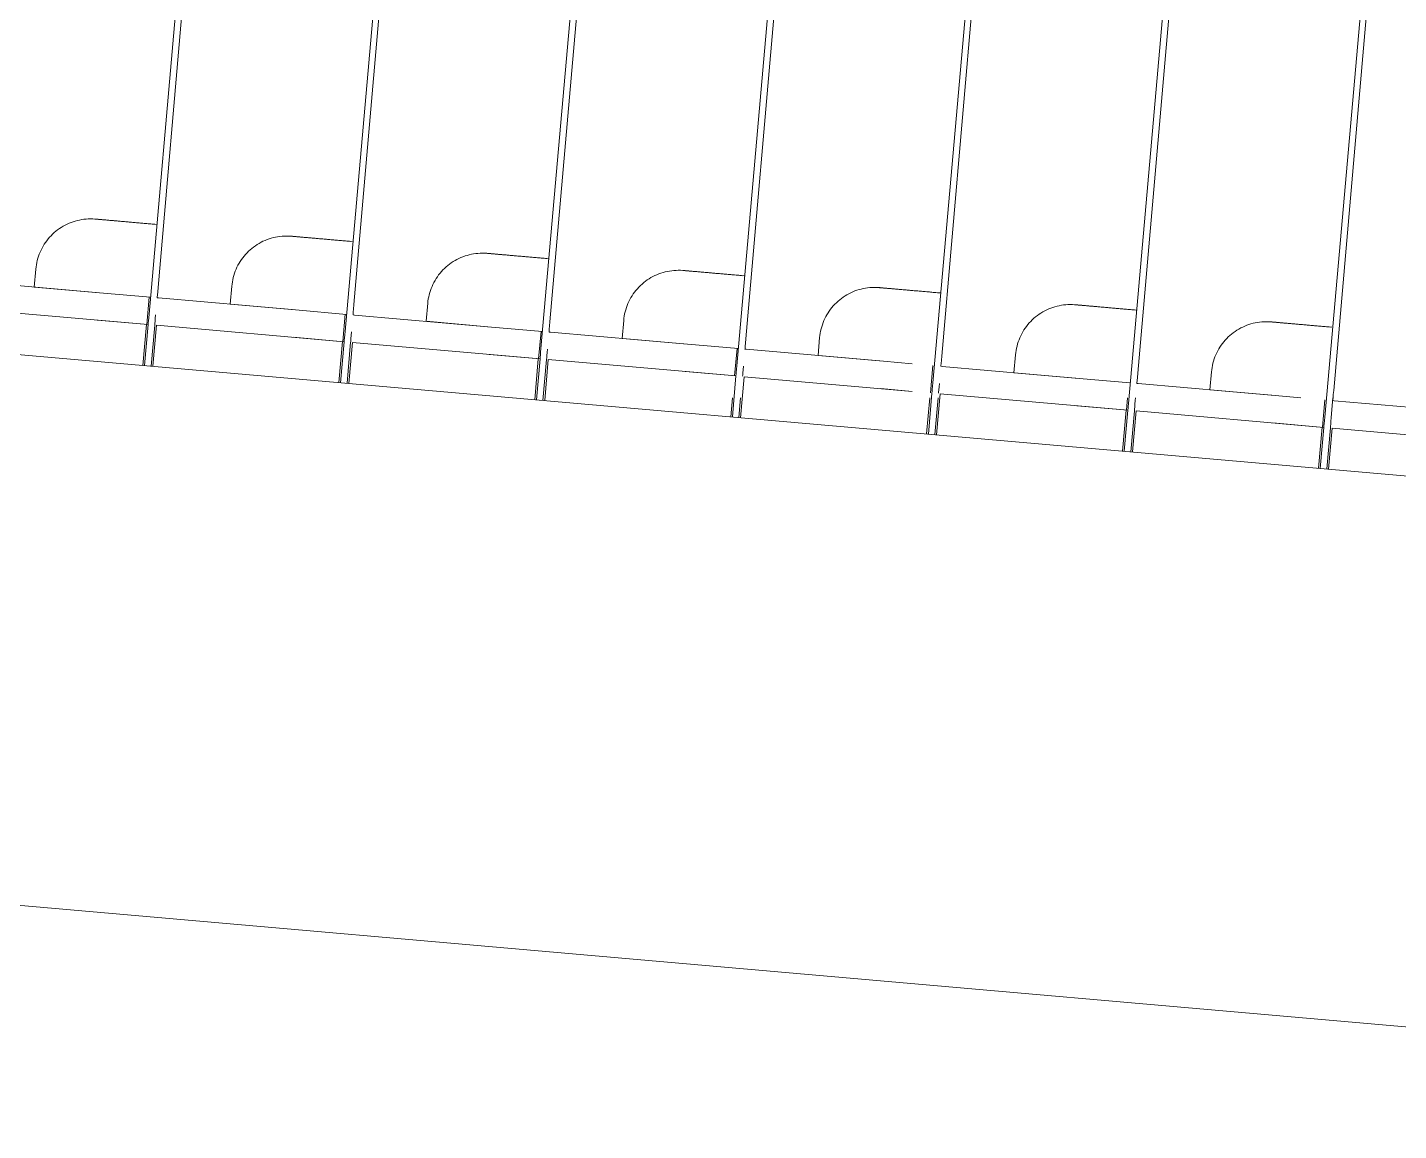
# Model space of a CAD drawing. Header units: millimetres. Extents: x 4237772 to 4686020, y -673 to 29459.
# Drawn here: x 4342202.4 to 4342302.2, y 16758.8 to 16839.2 of the extents above; entities that cross this region are included whole.
import ezdxf

# ---------------------------------------------------------------- set-up
doc = ezdxf.new("R2010")
doc.units = ezdxf.units.MM
for name, color, linetype, lineweight in [('A-ROOF', 132, 'Continuous', 5), ('A-ROOF-PATT', 132, 'Continuous', 5), ('Q-SPCQ', 91, 'Continuous', 5)]:
    doc.layers.add(name, color=color, linetype=linetype, lineweight=lineweight)

# ---------------------------------------------------------------- blocks, each defined once
blk = doc.blocks.new('Static Line_Sayfa_Metal Deck_Pan Mount - Up to 15 _ pitch - Max 2 Users-1848787-SECTION - GRIDS C4-C5')
at = {"layer": 'Q-SPCQ'}
for p, q in [((4342211.872, 16820.258), (4342216.068, 16868.576)), ((4342226.145, 16819.01), (4342230.341, 16867.327)), ((4342211.22, 16818.308), (4342215.478, 16866.62)), ((4342225.493, 16817.059), (4342229.751, 16865.371)), ((4342240.418, 16817.761), (4342244.614, 16866.078)), ((4342254.691, 16816.512), (4342258.886, 16864.829)), ((4342239.765, 16815.81), (4342244.024, 16864.122)), ((4342268.963, 16815.264), (4342273.159, 16863.581)), ((4342254.038, 16814.562), (4342258.296, 16862.873)), ((4342283.236, 16814.015), (4342287.432, 16862.332)), ((4342268.311, 16813.313), (4342272.569, 16861.625)), ((4342282.583, 16812.064), (4342286.842, 16860.376)), ((4342297.509, 16812.766), (4342301.704, 16861.083)), ((4342296.856, 16810.816), (4342301.114, 16859.127)), ((4342202.974, 16821.604), (4342202.859, 16820.294)), ((4342207.618, 16819.877), (4342197.631, 16820.751)), ((4342202.859, 16820.294), (4342207.322, 16819.903)), ((4342202.859, 16820.294), (4342207.361, 16819.9)), ((4342217.246, 16820.355), (4342217.132, 16819.045)), ((4342211.33, 16819.552), (4342207.618, 16819.877)), ((4342211.228, 16819.561), (4342211.054, 16817.569)), ((4342211.904, 16819.502), (4342211.809, 16819.51)), ((4342221.891, 16818.629), (4342211.904, 16819.502)), ((4342211.154, 16817.56), (4342197.482, 16818.756)), ((4342217.132, 16819.045), (4342221.595, 16818.654)), ((4342217.132, 16819.045), (4342221.634, 16818.651)), ((4342225.602, 16818.304), (4342221.891, 16818.629)), ((4342225.501, 16818.313), (4342225.327, 16816.32)), ((4342231.519, 16819.107), (4342231.404, 16817.796)), ((4342211.154, 16817.56), (4342207.444, 16817.885)), ((4342211.029, 16817.571), (4342210.767, 16814.583)), ((4342210.893, 16814.572), (4342211.154, 16817.56)), ((4342211.629, 16817.519), (4342211.368, 16814.53)), ((4342211.493, 16814.519), (4342211.754, 16817.508)), ((4342225.427, 16816.311), (4342211.754, 16817.508)), ((4342226.176, 16818.254), (4342226.082, 16818.262)), ((4342236.163, 16817.38), (4342226.176, 16818.254)), ((4342231.404, 16817.796), (4342235.868, 16817.406)), ((4342231.405, 16817.796), (4342235.907, 16817.402)), ((4342239.875, 16817.055), (4342236.163, 16817.38)), ((4342245.792, 16817.858), (4342245.677, 16816.547)), ((4342225.427, 16816.311), (4342221.716, 16816.636)), ((4342225.302, 16816.322), (4342225.04, 16813.334)), ((4342225.165, 16813.323), (4342225.427, 16816.311)), ((4342239.774, 16817.064), (4342239.599, 16815.072)), ((4342240.449, 16817.005), (4342240.355, 16817.013)), ((4342250.436, 16816.131), (4342240.449, 16817.005)), ((4342245.677, 16816.547), (4342250.141, 16816.157)), ((4342245.677, 16816.547), (4342250.18, 16816.154)), ((4342260.065, 16816.609), (4342259.95, 16815.299)), ((4342225.902, 16816.27), (4342225.641, 16813.281)), ((4342225.766, 16813.27), (4342226.027, 16816.259)), ((4342239.699, 16815.063), (4342226.027, 16816.259)), ((4342239.699, 16815.063), (4342235.989, 16815.387)), ((4342254.148, 16815.806), (4342250.436, 16816.131)), ((4342254.046, 16815.815), (4342253.872, 16813.823)), ((4342254.722, 16815.756), (4342254.628, 16815.764)), ((4342264.709, 16814.882), (4342254.722, 16815.756)), ((4342259.95, 16815.299), (4342264.413, 16814.908)), ((4342259.95, 16815.299), (4342264.452, 16814.905)), ((4342274.337, 16815.361), (4342274.223, 16814.05)), ((4342239.574, 16815.074), (4342239.313, 16812.085)), ((4342239.438, 16812.074), (4342239.699, 16815.063)), ((4342240.175, 16815.021), (4342239.913, 16812.033)), ((4342240.038, 16812.022), (4342240.3, 16815.01)), ((4342253.972, 16813.814), (4342240.3, 16815.01)), ((4342266.811, 16814.698), (4342264.709, 16814.882)), ((4342268.319, 16814.567), (4342268.145, 16812.574)), ((4342268.995, 16814.507), (4342268.9, 16814.516)), ((4342278.981, 16813.634), (4342268.995, 16814.507)), ((4342253.972, 16813.814), (4342250.262, 16814.139)), ((4342253.711, 16810.826), (4342253.972, 16813.814)), ((4342254.311, 16810.773), (4342254.573, 16813.762)), ((4342266.811, 16812.691), (4342254.573, 16813.762)), ((4342274.223, 16814.05), (4342278.686, 16813.66)), ((4342274.223, 16814.05), (4342278.725, 16813.656)), ((4342282.693, 16813.309), (4342278.981, 16813.634)), ((4342288.61, 16814.112), (4342288.495, 16812.801)), ((4342266.811, 16812.691), (4342264.534, 16812.89)), ((4342267.983, 16809.577), (4342268.245, 16812.565)), ((4342268.584, 16809.524), (4342268.845, 16812.513)), ((4342282.518, 16811.317), (4342268.845, 16812.513)), ((4342283.267, 16813.259), (4342283.173, 16813.267)), ((4342293.254, 16812.385), (4342283.267, 16813.259)), ((4342288.495, 16812.801), (4342292.959, 16812.411)), ((4342288.495, 16812.801), (4342292.998, 16812.407)), ((4342295.117, 16812.222), (4342293.254, 16812.385)), ((4342253.707, 16812.222), (4342253.586, 16810.836)), ((4342254.312, 16812.222), (4342254.186, 16810.784)), ((4342268.089, 16812.222), (4342267.858, 16809.588)), ((4342268.694, 16812.222), (4342268.459, 16809.535)), ((4342282.518, 16811.317), (4342278.807, 16811.641)), ((4342282.392, 16811.328), (4342282.131, 16808.339)), ((4342282.256, 16808.328), (4342282.518, 16811.317)), ((4342282.496, 16812.222), (4342282.417, 16811.325)), ((4342283.075, 16812.222), (4342283.058, 16812.023)), ((4342296.864, 16812.069), (4342296.69, 16810.077)), ((4342297.456, 16812.222), (4342297.331, 16810.774)), ((4342297.54, 16812.01), (4342297.446, 16812.018)), ((4342305.48, 16811.315), (4342297.54, 16812.01)), ((4342282.993, 16811.275), (4342282.731, 16808.287)), ((4342282.856, 16808.276), (4342283.118, 16811.264)), ((4342296.79, 16810.068), (4342283.118, 16811.264)), ((4342296.79, 16810.068), (4342293.08, 16810.393)), ((4342296.665, 16810.079), (4342296.404, 16807.09)), ((4342296.529, 16807.079), (4342296.79, 16810.068)), ((4342297.266, 16810.026), (4342297.004, 16807.038)), ((4342297.129, 16807.027), (4342297.391, 16810.015)), ((4342304.288, 16809.412), (4342297.391, 16810.015))]:
    blk.add_line(p, q, dxfattribs=at)
at = {"layer": 'Q-SPCQ', "flags": 128}
for points in [[(4342202.974, 16821.604), (4342202.991, 16821.764), (4342203.014, 16821.922), (4342203.044, 16822.08), (4342203.08, 16822.236), (4342203.123, 16822.39), (4342203.171, 16822.543), (4342203.226, 16822.694), (4342203.286, 16822.842), (4342203.353, 16822.988), (4342203.425, 16823.131), (4342203.503, 16823.271), (4342203.586, 16823.408), (4342203.675, 16823.542), (4342203.769, 16823.671), (4342203.868, 16823.797), (4342203.972, 16823.919), (4342204.081, 16824.037), (4342204.195, 16824.15), (4342204.313, 16824.258), (4342204.435, 16824.362), (4342204.561, 16824.461), (4342204.691, 16824.554), (4342204.825, 16824.643), (4342204.962, 16824.726), (4342205.103, 16824.803), (4342205.246, 16824.875), (4342205.392, 16824.94), (4342205.541, 16825), (4342205.692, 16825.054), (4342205.845, 16825.102), (4342206, 16825.144), (4342206.156, 16825.18), (4342206.313, 16825.209), (4342206.472, 16825.232), (4342206.631, 16825.248), (4342206.791, 16825.258), (4342206.952, 16825.262), (4342207.112, 16825.26), (4342207.272, 16825.251), (4342207.315, 16825.247)], [(4342211.747, 16824.859), (4342211.549, 16824.877), (4342211.353, 16824.894), (4342211.159, 16824.911), (4342210.966, 16824.928), (4342210.775, 16824.944), (4342210.587, 16824.961), (4342210.401, 16824.977), (4342210.219, 16824.993), (4342210.04, 16825.009), (4342209.864, 16825.024), (4342209.692, 16825.039), (4342209.525, 16825.054), (4342209.362, 16825.068), (4342209.203, 16825.082), (4342209.05, 16825.095), (4342208.901, 16825.108), (4342208.758, 16825.121), (4342208.621, 16825.133), (4342208.49, 16825.144), (4342208.364, 16825.155), (4342208.245, 16825.166), (4342208.133, 16825.175), (4342208.027, 16825.185), (4342207.928, 16825.193), (4342207.836, 16825.201), (4342207.751, 16825.209), (4342207.673, 16825.216), (4342207.602, 16825.222), (4342207.54, 16825.227), (4342207.484, 16825.232), (4342207.437, 16825.236), (4342207.397, 16825.24), (4342207.365, 16825.243), (4342207.341, 16825.245), (4342207.325, 16825.246), (4342207.316, 16825.247)], [(4342207.319, 16825.247), (4342207.331, 16825.246), (4342207.351, 16825.244), (4342207.379, 16825.241), (4342207.414, 16825.238), (4342207.458, 16825.235), (4342207.509, 16825.23), (4342207.568, 16825.225), (4342207.634, 16825.219), (4342207.708, 16825.213), (4342207.789, 16825.206), (4342207.877, 16825.198), (4342207.973, 16825.19), (4342208.075, 16825.181), (4342208.184, 16825.171), (4342208.299, 16825.161), (4342208.421, 16825.15), (4342208.55, 16825.139), (4342208.684, 16825.127), (4342208.824, 16825.115), (4342208.969, 16825.102), (4342209.12, 16825.089), (4342209.276, 16825.076), (4342209.436, 16825.061), (4342209.601, 16825.047), (4342209.771, 16825.032), (4342209.945, 16825.017), (4342210.122, 16825.001), (4342210.303, 16824.986), (4342210.487, 16824.97), (4342210.673, 16824.953), (4342210.863, 16824.937), (4342211.054, 16824.92), (4342211.248, 16824.903), (4342211.443, 16824.886), (4342211.64, 16824.869)], [(4342217.246, 16820.355), (4342217.264, 16820.515), (4342217.287, 16820.673), (4342217.317, 16820.831), (4342217.353, 16820.987), (4342217.395, 16821.142), (4342217.444, 16821.294), (4342217.498, 16821.445), (4342217.559, 16821.594), (4342217.625, 16821.739), (4342217.698, 16821.883), (4342217.775, 16822.023), (4342217.859, 16822.159), (4342217.948, 16822.293), (4342218.042, 16822.423), (4342218.141, 16822.549), (4342218.245, 16822.67), (4342218.354, 16822.788), (4342218.468, 16822.901), (4342218.586, 16823.01), (4342218.708, 16823.113), (4342218.834, 16823.212), (4342218.964, 16823.306), (4342219.098, 16823.394), (4342219.235, 16823.477), (4342219.375, 16823.554), (4342219.519, 16823.626), (4342219.665, 16823.692), (4342219.814, 16823.752), (4342219.965, 16823.806), (4342220.117, 16823.854), (4342220.272, 16823.895), (4342220.429, 16823.931), (4342220.586, 16823.96), (4342220.745, 16823.983), (4342220.904, 16824), (4342221.064, 16824.01), (4342221.224, 16824.014), (4342221.385, 16824.011), (4342221.545, 16824.002), (4342221.588, 16823.998)], [(4342226.019, 16823.611), (4342225.822, 16823.628), (4342225.626, 16823.645), (4342225.431, 16823.662), (4342225.239, 16823.679), (4342225.048, 16823.696), (4342224.86, 16823.712), (4342224.674, 16823.728), (4342224.492, 16823.744), (4342224.312, 16823.76), (4342224.137, 16823.775), (4342223.965, 16823.79), (4342223.798, 16823.805), (4342223.634, 16823.819), (4342223.476, 16823.833), (4342223.322, 16823.847), (4342223.174, 16823.86), (4342223.031, 16823.872), (4342222.894, 16823.884), (4342222.763, 16823.896), (4342222.637, 16823.907), (4342222.518, 16823.917), (4342222.406, 16823.927), (4342222.3, 16823.936), (4342222.2, 16823.945), (4342222.108, 16823.953), (4342222.023, 16823.96), (4342221.946, 16823.967), (4342221.875, 16823.973), (4342221.812, 16823.979), (4342221.757, 16823.984), (4342221.709, 16823.988), (4342221.67, 16823.991), (4342221.638, 16823.994), (4342221.613, 16823.996), (4342221.597, 16823.997), (4342221.589, 16823.998)], [(4342221.592, 16823.998), (4342221.604, 16823.997), (4342221.624, 16823.995), (4342221.651, 16823.993), (4342221.687, 16823.99), (4342221.73, 16823.986), (4342221.781, 16823.981), (4342221.84, 16823.976), (4342221.907, 16823.97), (4342221.98, 16823.964), (4342222.062, 16823.957), (4342222.15, 16823.949), (4342222.245, 16823.941), (4342222.347, 16823.932), (4342222.457, 16823.922), (4342222.572, 16823.912), (4342222.694, 16823.902), (4342222.822, 16823.89), (4342222.956, 16823.879), (4342223.096, 16823.866), (4342223.242, 16823.854), (4342223.392, 16823.84), (4342223.548, 16823.827), (4342223.709, 16823.813), (4342223.874, 16823.798), (4342224.044, 16823.783), (4342224.217, 16823.768), (4342224.395, 16823.753), (4342224.575, 16823.737), (4342224.759, 16823.721), (4342224.946, 16823.705), (4342225.135, 16823.688), (4342225.327, 16823.671), (4342225.521, 16823.654), (4342225.716, 16823.637), (4342225.913, 16823.62)], [(4342231.519, 16819.107), (4342231.536, 16819.266), (4342231.56, 16819.425), (4342231.59, 16819.582), (4342231.626, 16819.738), (4342231.668, 16819.893), (4342231.717, 16820.046), (4342231.771, 16820.196), (4342231.832, 16820.345), (4342231.898, 16820.491), (4342231.97, 16820.634), (4342232.048, 16820.774), (4342232.132, 16820.911), (4342232.22, 16821.044), (4342232.314, 16821.174), (4342232.414, 16821.3), (4342232.518, 16821.422), (4342232.627, 16821.539), (4342232.74, 16821.652), (4342232.858, 16821.761), (4342232.98, 16821.865), (4342233.107, 16821.963), (4342233.237, 16822.057), (4342233.371, 16822.145), (4342233.508, 16822.228), (4342233.648, 16822.305), (4342233.792, 16822.377), (4342233.938, 16822.443), (4342234.086, 16822.503), (4342234.237, 16822.557), (4342234.39, 16822.605), (4342234.545, 16822.647), (4342234.701, 16822.682), (4342234.859, 16822.711), (4342235.017, 16822.734), (4342235.177, 16822.751), (4342235.337, 16822.761), (4342235.497, 16822.765), (4342235.657, 16822.762), (4342235.817, 16822.753), (4342235.861, 16822.75)], [(4342240.292, 16822.362), (4342240.095, 16822.379), (4342239.899, 16822.396), (4342239.704, 16822.413), (4342239.511, 16822.43), (4342239.321, 16822.447), (4342239.132, 16822.463), (4342238.947, 16822.48), (4342238.764, 16822.496), (4342238.585, 16822.511), (4342238.41, 16822.527), (4342238.238, 16822.542), (4342238.07, 16822.556), (4342237.907, 16822.571), (4342237.749, 16822.584), (4342237.595, 16822.598), (4342237.447, 16822.611), (4342237.304, 16822.623), (4342237.167, 16822.635), (4342237.035, 16822.647), (4342236.91, 16822.658), (4342236.791, 16822.668), (4342236.678, 16822.678), (4342236.572, 16822.687), (4342236.473, 16822.696), (4342236.381, 16822.704), (4342236.296, 16822.712), (4342236.218, 16822.718), (4342236.148, 16822.724), (4342236.085, 16822.73), (4342236.03, 16822.735), (4342235.982, 16822.739), (4342235.942, 16822.742), (4342235.91, 16822.745), (4342235.886, 16822.747), (4342235.87, 16822.749), (4342235.862, 16822.75)], [(4342235.864, 16822.749), (4342235.876, 16822.748), (4342235.896, 16822.746), (4342235.924, 16822.744), (4342235.96, 16822.741), (4342236.003, 16822.737), (4342236.054, 16822.733), (4342236.113, 16822.728), (4342236.179, 16822.722), (4342236.253, 16822.715), (4342236.334, 16822.708), (4342236.423, 16822.7), (4342236.518, 16822.692), (4342236.62, 16822.683), (4342236.729, 16822.674), (4342236.845, 16822.664), (4342236.967, 16822.653), (4342237.095, 16822.642), (4342237.229, 16822.63), (4342237.369, 16822.618), (4342237.514, 16822.605), (4342237.665, 16822.592), (4342237.821, 16822.578), (4342237.982, 16822.564), (4342238.147, 16822.55), (4342238.316, 16822.535), (4342238.49, 16822.52), (4342238.667, 16822.504), (4342238.848, 16822.488), (4342239.032, 16822.472), (4342239.219, 16822.456), (4342239.408, 16822.439), (4342239.6, 16822.422), (4342239.793, 16822.406), (4342239.989, 16822.388), (4342240.185, 16822.371)], [(4342245.792, 16817.858), (4342245.809, 16818.017), (4342245.833, 16818.176), (4342245.862, 16818.333), (4342245.898, 16818.49), (4342245.941, 16818.644), (4342245.989, 16818.797), (4342246.044, 16818.948), (4342246.104, 16819.096), (4342246.171, 16819.242), (4342246.243, 16819.385), (4342246.321, 16819.525), (4342246.404, 16819.662), (4342246.493, 16819.796), (4342246.587, 16819.925), (4342246.686, 16820.051), (4342246.79, 16820.173), (4342246.899, 16820.291), (4342247.013, 16820.404), (4342247.131, 16820.512), (4342247.253, 16820.616), (4342247.379, 16820.715), (4342247.51, 16820.808), (4342247.643, 16820.897), (4342247.781, 16820.979), (4342247.921, 16821.057), (4342248.064, 16821.128), (4342248.21, 16821.194), (4342248.359, 16821.254), (4342248.51, 16821.308), (4342248.663, 16821.356), (4342248.818, 16821.398), (4342248.974, 16821.433), (4342249.132, 16821.463), (4342249.29, 16821.486), (4342249.45, 16821.502), (4342249.61, 16821.512), (4342249.77, 16821.516), (4342249.93, 16821.514), (4342250.09, 16821.504), (4342250.133, 16821.501)], [(4342254.565, 16821.113), (4342254.368, 16821.13), (4342254.171, 16821.148), (4342253.977, 16821.165), (4342253.784, 16821.182), (4342253.593, 16821.198), (4342253.405, 16821.215), (4342253.22, 16821.231), (4342253.037, 16821.247), (4342252.858, 16821.263), (4342252.682, 16821.278), (4342252.511, 16821.293), (4342252.343, 16821.308), (4342252.18, 16821.322), (4342252.021, 16821.336), (4342251.868, 16821.349), (4342251.72, 16821.362), (4342251.577, 16821.375), (4342251.439, 16821.387), (4342251.308, 16821.398), (4342251.183, 16821.409), (4342251.064, 16821.42), (4342250.951, 16821.429), (4342250.845, 16821.439), (4342250.746, 16821.447), (4342250.654, 16821.455), (4342250.569, 16821.463), (4342250.491, 16821.47), (4342250.421, 16821.476), (4342250.358, 16821.481), (4342250.302, 16821.486), (4342250.255, 16821.49), (4342250.215, 16821.494), (4342250.183, 16821.497), (4342250.159, 16821.499), (4342250.143, 16821.5), (4342250.134, 16821.501)], [(4342250.137, 16821.501), (4342250.149, 16821.5), (4342250.169, 16821.498), (4342250.197, 16821.495), (4342250.232, 16821.492), (4342250.276, 16821.488), (4342250.327, 16821.484), (4342250.386, 16821.479), (4342250.452, 16821.473), (4342250.526, 16821.467), (4342250.607, 16821.459), (4342250.695, 16821.452), (4342250.791, 16821.443), (4342250.893, 16821.434), (4342251.002, 16821.425), (4342251.118, 16821.415), (4342251.239, 16821.404), (4342251.368, 16821.393), (4342251.502, 16821.381), (4342251.642, 16821.369), (4342251.787, 16821.356), (4342251.938, 16821.343), (4342252.094, 16821.329), (4342252.254, 16821.315), (4342252.42, 16821.301), (4342252.589, 16821.286), (4342252.763, 16821.271), (4342252.94, 16821.255), (4342253.121, 16821.24), (4342253.305, 16821.223), (4342253.491, 16821.207), (4342253.681, 16821.191), (4342253.873, 16821.174), (4342254.066, 16821.157), (4342254.262, 16821.14), (4342254.458, 16821.123)], [(4342260.065, 16816.609), (4342260.082, 16816.769), (4342260.105, 16816.927), (4342260.135, 16817.085), (4342260.171, 16817.241), (4342260.214, 16817.396), (4342260.262, 16817.548), (4342260.317, 16817.699), (4342260.377, 16817.847), (4342260.444, 16817.993), (4342260.516, 16818.136), (4342260.594, 16818.277), (4342260.677, 16818.413), (4342260.766, 16818.547), (4342260.86, 16818.677), (4342260.959, 16818.802), (4342261.063, 16818.924), (4342261.172, 16819.042), (4342261.286, 16819.155), (4342261.404, 16819.264), (4342261.526, 16819.367), (4342261.652, 16819.466), (4342261.782, 16819.56), (4342261.916, 16819.648), (4342262.053, 16819.731), (4342262.194, 16819.808), (4342262.337, 16819.88), (4342262.483, 16819.946), (4342262.632, 16820.006), (4342262.783, 16820.06), (4342262.936, 16820.107), (4342263.09, 16820.149), (4342263.247, 16820.185), (4342263.404, 16820.214), (4342263.563, 16820.237), (4342263.722, 16820.253), (4342263.882, 16820.264), (4342264.043, 16820.267), (4342264.203, 16820.265), (4342264.363, 16820.256), (4342264.406, 16820.252)], [(4342268.838, 16819.865), (4342268.64, 16819.882), (4342268.444, 16819.899), (4342268.25, 16819.916), (4342268.057, 16819.933), (4342267.866, 16819.949), (4342267.678, 16819.966), (4342267.492, 16819.982), (4342267.31, 16819.998), (4342267.131, 16820.014), (4342266.955, 16820.029), (4342266.783, 16820.044), (4342266.616, 16820.059), (4342266.453, 16820.073), (4342266.294, 16820.087), (4342266.141, 16820.1), (4342265.992, 16820.113), (4342265.849, 16820.126), (4342265.712, 16820.138), (4342265.581, 16820.149), (4342265.455, 16820.16), (4342265.336, 16820.171), (4342265.224, 16820.181), (4342265.118, 16820.19), (4342265.019, 16820.199), (4342264.926, 16820.207), (4342264.841, 16820.214), (4342264.764, 16820.221), (4342264.693, 16820.227), (4342264.63, 16820.233), (4342264.575, 16820.237), (4342264.528, 16820.242), (4342264.488, 16820.245), (4342264.456, 16820.248), (4342264.432, 16820.25), (4342264.415, 16820.251), (4342264.407, 16820.252)], [(4342264.41, 16820.252), (4342264.422, 16820.251), (4342264.442, 16820.249), (4342264.469, 16820.247), (4342264.505, 16820.244), (4342264.548, 16820.24), (4342264.6, 16820.235), (4342264.658, 16820.23), (4342264.725, 16820.224), (4342264.799, 16820.218), (4342264.88, 16820.211), (4342264.968, 16820.203), (4342265.063, 16820.195), (4342265.166, 16820.186), (4342265.275, 16820.176), (4342265.39, 16820.166), (4342265.512, 16820.155), (4342265.64, 16820.144), (4342265.774, 16820.132), (4342265.914, 16820.12), (4342266.06, 16820.108), (4342266.211, 16820.094), (4342266.366, 16820.081), (4342266.527, 16820.067), (4342266.692, 16820.052), (4342266.862, 16820.037), (4342267.035, 16820.022), (4342267.213, 16820.007), (4342267.393, 16819.991), (4342267.577, 16819.975), (4342267.764, 16819.958), (4342267.954, 16819.942), (4342268.145, 16819.925), (4342268.339, 16819.908), (4342268.534, 16819.891), (4342268.731, 16819.874)], [(4342274.337, 16815.361), (4342274.354, 16815.52), (4342274.378, 16815.679), (4342274.408, 16815.836), (4342274.444, 16815.992), (4342274.486, 16816.147), (4342274.535, 16816.3), (4342274.589, 16816.45), (4342274.65, 16816.599), (4342274.716, 16816.745), (4342274.788, 16816.888), (4342274.866, 16817.028), (4342274.95, 16817.165), (4342275.038, 16817.298), (4342275.133, 16817.428), (4342275.232, 16817.554), (4342275.336, 16817.676), (4342275.445, 16817.793), (4342275.558, 16817.906), (4342275.676, 16818.015), (4342275.799, 16818.119), (4342275.925, 16818.217), (4342276.055, 16818.311), (4342276.189, 16818.399), (4342276.326, 16818.482), (4342276.466, 16818.559), (4342276.61, 16818.631), (4342276.756, 16818.697), (4342276.904, 16818.757), (4342277.055, 16818.811), (4342277.208, 16818.859), (4342277.363, 16818.901), (4342277.519, 16818.936), (4342277.677, 16818.965), (4342277.836, 16818.988), (4342277.995, 16819.005), (4342278.155, 16819.015), (4342278.315, 16819.019), (4342278.475, 16819.016), (4342278.636, 16819.007), (4342278.679, 16819.004)], [(4342283.11, 16818.616), (4342282.913, 16818.633), (4342282.717, 16818.65), (4342282.522, 16818.667), (4342282.329, 16818.684), (4342282.139, 16818.701), (4342281.951, 16818.717), (4342281.765, 16818.733), (4342281.583, 16818.749), (4342281.403, 16818.765), (4342281.228, 16818.781), (4342281.056, 16818.796), (4342280.888, 16818.81), (4342280.725, 16818.824), (4342280.567, 16818.838), (4342280.413, 16818.852), (4342280.265, 16818.865), (4342280.122, 16818.877), (4342279.985, 16818.889), (4342279.853, 16818.901), (4342279.728, 16818.912), (4342279.609, 16818.922), (4342279.496, 16818.932), (4342279.39, 16818.941), (4342279.291, 16818.95), (4342279.199, 16818.958), (4342279.114, 16818.965), (4342279.036, 16818.972), (4342278.966, 16818.978), (4342278.903, 16818.984), (4342278.848, 16818.989), (4342278.8, 16818.993), (4342278.76, 16818.996), (4342278.728, 16818.999), (4342278.704, 16819.001), (4342278.688, 16819.003), (4342278.68, 16819.003)], [(4342278.683, 16819.003), (4342278.695, 16819.002), (4342278.714, 16819), (4342278.742, 16818.998), (4342278.778, 16818.995), (4342278.821, 16818.991), (4342278.872, 16818.987), (4342278.931, 16818.981), (4342278.997, 16818.976), (4342279.071, 16818.969), (4342279.152, 16818.962), (4342279.241, 16818.954), (4342279.336, 16818.946), (4342279.438, 16818.937), (4342279.547, 16818.928), (4342279.663, 16818.917), (4342279.785, 16818.907), (4342279.913, 16818.896), (4342280.047, 16818.884), (4342280.187, 16818.872), (4342280.333, 16818.859), (4342280.483, 16818.846), (4342280.639, 16818.832), (4342280.8, 16818.818), (4342280.965, 16818.803), (4342281.135, 16818.789), (4342281.308, 16818.773), (4342281.485, 16818.758), (4342281.666, 16818.742), (4342281.85, 16818.726), (4342282.037, 16818.71), (4342282.226, 16818.693), (4342282.418, 16818.676), (4342282.612, 16818.659), (4342282.807, 16818.642), (4342283.004, 16818.625)], [(4342288.61, 16814.112), (4342288.627, 16814.271), (4342288.651, 16814.43), (4342288.681, 16814.587), (4342288.717, 16814.744), (4342288.759, 16814.898), (4342288.807, 16815.051), (4342288.862, 16815.202), (4342288.923, 16815.35), (4342288.989, 16815.496), (4342289.061, 16815.639), (4342289.139, 16815.779), (4342289.222, 16815.916), (4342289.311, 16816.049), (4342289.405, 16816.179), (4342289.504, 16816.305), (4342289.609, 16816.427), (4342289.718, 16816.545), (4342289.831, 16816.658), (4342289.949, 16816.766), (4342290.071, 16816.87), (4342290.198, 16816.969), (4342290.328, 16817.062), (4342290.461, 16817.15), (4342290.599, 16817.233), (4342290.739, 16817.311), (4342290.882, 16817.382), (4342291.029, 16817.448), (4342291.177, 16817.508), (4342291.328, 16817.562), (4342291.481, 16817.61), (4342291.636, 16817.652), (4342291.792, 16817.687), (4342291.95, 16817.717), (4342292.108, 16817.74), (4342292.268, 16817.756), (4342292.428, 16817.766), (4342292.588, 16817.77), (4342292.748, 16817.767), (4342292.908, 16817.758), (4342292.951, 16817.755)], [(4342297.383, 16817.367), (4342297.186, 16817.384), (4342296.99, 16817.402), (4342296.795, 16817.419), (4342296.602, 16817.435), (4342296.412, 16817.452), (4342296.223, 16817.469), (4342296.038, 16817.485), (4342295.855, 16817.501), (4342295.676, 16817.516), (4342295.5, 16817.532), (4342295.329, 16817.547), (4342295.161, 16817.561), (4342294.998, 16817.576), (4342294.84, 16817.59), (4342294.686, 16817.603), (4342294.538, 16817.616), (4342294.395, 16817.629), (4342294.257, 16817.641), (4342294.126, 16817.652), (4342294.001, 16817.663), (4342293.882, 16817.673), (4342293.769, 16817.683), (4342293.663, 16817.693), (4342293.564, 16817.701), (4342293.472, 16817.709), (4342293.387, 16817.717), (4342293.309, 16817.724), (4342293.239, 16817.73), (4342293.176, 16817.735), (4342293.121, 16817.74), (4342293.073, 16817.744), (4342293.033, 16817.748), (4342293.001, 16817.75), (4342292.977, 16817.753), (4342292.961, 16817.754), (4342292.953, 16817.755)], [(4342292.955, 16817.754), (4342292.967, 16817.753), (4342292.987, 16817.752), (4342293.015, 16817.749), (4342293.05, 16817.746), (4342293.094, 16817.742), (4342293.145, 16817.738), (4342293.204, 16817.733), (4342293.27, 16817.727), (4342293.344, 16817.72), (4342293.425, 16817.713), (4342293.513, 16817.706), (4342293.609, 16817.697), (4342293.711, 16817.688), (4342293.82, 16817.679), (4342293.936, 16817.669), (4342294.058, 16817.658), (4342294.186, 16817.647), (4342294.32, 16817.635), (4342294.46, 16817.623), (4342294.605, 16817.61), (4342294.756, 16817.597), (4342294.912, 16817.583), (4342295.073, 16817.569), (4342295.238, 16817.555), (4342295.407, 16817.54), (4342295.581, 16817.525), (4342295.758, 16817.509), (4342295.939, 16817.493), (4342296.123, 16817.477), (4342296.31, 16817.461), (4342296.499, 16817.444), (4342296.691, 16817.428), (4342296.884, 16817.411), (4342297.08, 16817.394), (4342297.276, 16817.376)]]:
    blk.add_lwpolyline(points, dxfattribs=at)
at = {"layer": 'Q-SPCQ'}
for centre, start_param, end_param in [((4342211.897, 16820.507), 1.822956, 3.141593), ((4342211.239, 16818.557), 3.361365, 4.460229), ((4342226.169, 16819.258), 1.822956, 3.141593), ((4342211.718, 16818.515), 1.822956, 2.92182), ((4342240.442, 16818.009), 1.822956, 3.141593), ((4342225.512, 16817.308), 3.361365, 4.460229), ((4342225.991, 16817.266), 1.822956, 2.92182), ((4342254.715, 16816.761), 1.822956, 3.141593), ((4342239.785, 16816.059), 3.361365, 4.46023), ((4342240.264, 16816.017), 1.822956, 2.92182), ((4342254.057, 16814.81), 3.361365, 4.460229), ((4342254.537, 16814.769), 1.822956, 2.92182), ((4342268.987, 16815.512), 1.822956, 3.141593), ((4342268.33, 16813.562), 3.361365, 4.460229), ((4342283.26, 16814.263), 1.822956, 3.141593), ((4342268.809, 16813.52), 1.822956, 2.92182), ((4342297.533, 16813.014), 1.822956, 3.141593), ((4342282.603, 16812.313), 3.361365, 4.460229), ((4342283.082, 16812.271), 1.822956, 2.92182), ((4342296.875, 16811.064), 3.361365, 4.460229), ((4342297.355, 16811.022), 1.822956, 2.92182)]:
    blk.add_ellipse(centre, major_axis=(0.087, 0.996), ratio=0.002511, start_param=start_param, end_param=end_param, dxfattribs=at)

msp = doc.modelspace()

# ---------------------------------------------------------------- hatches: boundary and pattern name
at = {"layer": 'A-ROOF-PATT'}
h = msp.add_hatch(dxfattribs=at)
h.set_pattern_fill('FP_7', color=256, angle=-135, style=0, pattern_type=2)
h.set_pattern_definition([(40, (4308746.76, 10390.63), (-192.8363, 229.8133), []), (130, (4308746.76, 10390.63), (-229.8133, -192.8363), [])])
h.paths.add_polyline_path([(4352532.292, 15750.955), (4352532.292, 15871.413), (4332684.386, 17607.88), (4312836.475, 15871.413), (4312836.475, 15750.955), (4332684.386, 17487.422), (4352390.005, 15763.404)])

# ---------------------------------------------------------------- linework, layer by layer
at = {"layer": 'A-ROOF', "lineweight": 15}
msp.add_line((4342304.027, 16806.423), (4332684.386, 17648.033), dxfattribs=at)
at = {"layer": 'A-ROOF'}
msp.add_line((4332684.386, 17607.88), (4352532.292, 15871.413), dxfattribs=at)

# ---------------------------------------------------------------- block references
at = {"layer": 'Q-SPCQ'}
msp.add_blockref('Static Line_Sayfa_Metal Deck_Pan Mount - Up to 15 _ pitch - Max 2 Users-1848787-SECTION - GRIDS C4-C5', (0, 0), dxfattribs=at)

doc.saveas('drawing.dxf')
